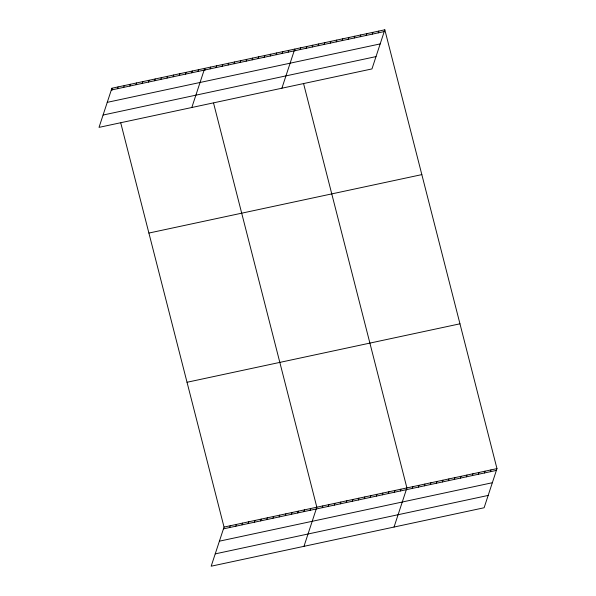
<?xml version="1.0" encoding="UTF-8"?>
<svg xmlns="http://www.w3.org/2000/svg" width="596" height="596" viewBox="0 0 596 596"><rect width="100%" height="100%" fill="white"/><g stroke="black" fill="none" stroke-linecap="round" stroke-linejoin="round"><path stroke-width="0.89" d="M111.884 88.245L99.025 127.373L371.964 68.92L384.822 29.8L111.884 88.245L112.309 89.899M117.494 88.7L118.075 86.919M123.677 87.374L124.259 85.6M129.861 86.047L130.45 84.274M136.052 84.721L136.633 82.948M142.235 83.395L142.824 81.622M148.426 82.077L149.007 80.296M154.61 80.751L155.191 78.97M160.793 79.424L161.382 77.651M166.984 78.098L167.565 76.325M173.168 76.772L173.756 74.999M179.359 75.446L179.94 73.673M185.542 74.127L186.123 72.347M191.726 72.801L192.314 71.021M197.917 71.475L198.498 69.702M191.823 107.496L204.689 68.376L205.106 70.03M210.105 68.868L210.693 67.087M216.11 67.579L216.698 65.806M222.114 66.29L222.703 64.517M228.119 65.009L228.708 63.228M234.124 63.72L234.712 61.947M240.128 62.438L240.717 60.658M246.133 61.15L246.722 59.377M252.138 59.861L252.726 58.088M258.142 58.579L258.731 56.799M264.147 57.291L264.736 55.517M270.152 56.009L270.74 54.229M276.157 54.72L276.745 52.947M282.161 53.431L282.75 51.658M288.166 52.15L288.755 50.377M281.893 88.208L294.759 49.088L295.176 50.742M300.175 49.58L300.764 47.799M306.18 48.291L306.769 46.518M312.185 47.002L312.773 45.229M318.19 45.721L318.771 43.948M324.194 44.432L324.775 42.659M330.199 43.15L330.78 41.37M336.204 41.862L336.785 40.088M342.208 40.573L342.789 38.8M348.213 39.291L348.794 37.518M354.218 38.002L354.799 36.229M360.222 36.721L360.803 34.941M366.227 35.432L366.808 33.659M372.232 34.143L372.813 32.37M378.236 32.862L378.818 31.089M120.772 122.999L224.036 527.08L211.178 566.2L484.116 507.755L496.975 468.627L384.822 29.8M229.639 527.527L230.227 525.754M235.83 526.201L236.411 524.428M242.013 524.875L242.594 523.102M248.197 523.556L248.785 521.776M254.388 522.23L254.969 520.457M260.571 520.904L261.16 519.131M266.762 519.578L267.343 517.805M272.946 518.252L273.527 516.479M279.137 516.933L279.718 515.153M285.32 515.607L285.901 513.827M291.504 514.281L292.092 512.508M297.695 512.955L298.276 511.182M303.878 511.629L304.467 509.856M310.069 510.303L310.65 508.53M303.975 546.331L316.834 507.203L213.569 103.13M322.257 507.695L322.838 505.922M328.262 506.406L328.843 504.633M334.267 505.125L334.848 503.352M340.271 503.836L340.852 502.063M346.276 502.555L346.857 500.774M352.281 501.266L352.862 499.493M358.285 499.977L358.866 498.204M364.29 498.696L364.871 496.922M370.295 497.407L370.876 495.634M376.3 496.125L376.881 494.345M382.304 494.836L382.885 493.063M388.309 493.548L388.89 491.774M394.314 492.266L394.895 490.493M400.318 490.977L400.899 489.204M394.045 527.043L406.904 487.915L303.64 83.842M412.328 488.407L412.909 486.634M418.332 487.118L418.913 485.345M424.337 485.837L424.918 484.064M430.342 484.548L430.923 482.775M436.347 483.267L436.928 481.486M442.351 481.978L442.932 480.205M448.356 480.696L448.937 478.916M454.361 479.407L454.942 477.634M460.365 478.119L460.946 476.346M466.37 476.837L466.951 475.057M472.375 475.548L472.956 473.775M478.379 474.267L478.96 472.486M484.384 472.978L484.965 471.205M490.389 471.689L490.97 469.916M111.303 90.018L384.241 31.573M107.25 102.348L380.188 43.903M103.078 115.043L376.016 56.598M148.896 233.058L421.834 174.613M187.025 382.267L459.963 323.814M224.036 527.08L496.975 468.627M223.455 528.853L496.393 470.408M219.403 541.175L492.341 482.73M215.23 553.878L488.161 495.432"/></g></svg>
